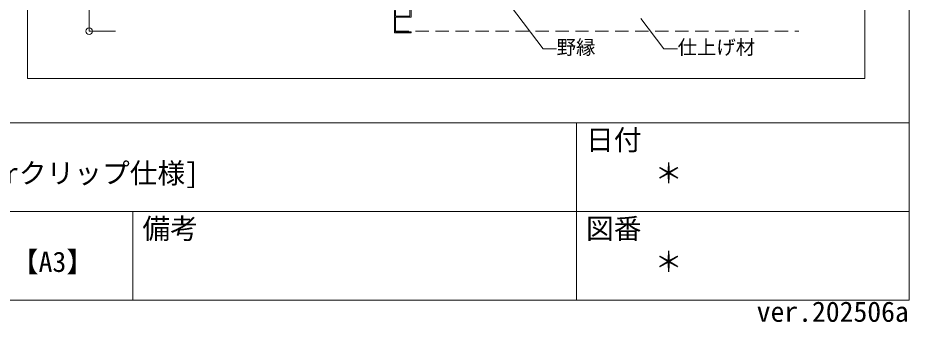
# Model space of a CAD drawing. Units: millimetres on the paper, enlarged 40 times, with parts at other scales. Extents: x -7800 to 7800, y -5387 to 5300.
# Drawn here: x 4585 to 7800, y -5379 to -4281 of the extents above; entities that cross this region are included whole.
import ezdxf
from ezdxf.enums import TextEntityAlignment as Align

# ---------------------------------------------------------------- set-up
doc = ezdxf.new("R2010")
doc.units = ezdxf.units.MM
doc.header["$LTSCALE"] = 40
doc.header["$PDMODE"] = 32
doc.header["$PDSIZE"] = 24
doc.linetypes.add('DASHED1', pattern=[1.8, 1.2, -0.6])
doc.linetypes.add('DASHED2', pattern=[3, 2, -1])
for name, color, linetype, lineweight in [('4-5_寸法', 4, 'Continuous', 9), ('4-6_文字', 7, 'Continuous', 18), ('4-B_補強金具・金具・その他', 3, 'DASHED2', 18), ('4-D_パネル', 4, 'DASHED1', 9), ('F-3_野縁', 3, 'Continuous', 18)]:
    doc.layers.add(name, color=color, linetype=linetype, lineweight=lineweight)
doc.layers.add('F-6_文字', color=7, linetype='Continuous')
doc.styles.add('ＭＳ ゴシック', font='')
doc.styles.get('ＭＳ ゴシック').set_extended_font_data('MS Gothic')

msp = doc.modelspace()

# ---------------------------------------------------------------- linework, layer by layer
at = {"layer": '4-5_寸法'}
for p, q in [((4842.35, -3118.58), (4842.35, -4328.58)), ((4842.35, -4328.58), (4937.53, -4328.58))]:
    msp.add_line(p, q, dxfattribs=at)
at = {"layer": '4-5_寸法', "color": 7}
msp.add_point((4842.35, -4328.58), dxfattribs=at)
at = {"layer": '4-6_文字'}
for p, q in [((6362.54, -4237.25), (6479.33, -4392.97)), ((6479.33, -4392.97), (6528.44, -4392.97))]:
    msp.add_line(p, q, dxfattribs=at)
msp.add_lwpolyline([(6832.53, -4282.46), (6915.42, -4392.97), (6964.53, -4392.97)], dxfattribs=at)
at = {"layer": '4-B_補強金具・金具・その他', "linetype": 'Continuous'}
msp.add_lwpolyline([(5999.37, -4178.58), (6003.37, -4178.58), (6003.37, -4278.58), (5947.37, -4278.58), (5947.37, -4330.58), (6003.37, -4330.58), (6003.37, -4334.58), (5943.37, -4334.58), (5943.37, -4254.58), (5947.37, -4254.58), (5947.37, -4274.58), (5999.37, -4274.58)], close=True, dxfattribs=at)
at = {"layer": '4-D_パネル'}
msp.add_line((5947.91, -4328.58), (7401.89, -4328.58), dxfattribs=at)
at = {"layer": 'F-3_野縁'}
for p, q in [((4620.41, -2115.96), (4620.41, -4500)), ((7640, -2115.96), (7640, -4397.82)), ((7640, -4397.82), (7640, -4500)), ((4620.41, -4500), (7640, -4500)), ((-7800, -4660), (7800, -4660)), ((-7800, -5300), (7800, -5300))]:
    msp.add_line(p, q, dxfattribs=at)
at = {"layer": 'F-3_野縁', "color": 7}
for p, q in [((6600, -4660), (6600, -5300)), ((400, -4980), (7800, -4980)), ((5000, -4980), (5000, -5300)), ((5000, -4980), (5000, -5300))]:
    msp.add_line(p, q, dxfattribs=at)
at = {"layer": 'F-3_野縁'}
msp.add_lwpolyline([(-7800, 5300), (7800, 5300), (7800, -5300)], dxfattribs=at)

# ---------------------------------------------------------------- texts
at = {"layer": '4-6_文字', "style": 'ＭＳ ゴシック'}
for s, p in [('野縁', (6528.44, -4427.97)), ('仕上げ材', (6964.53, -4427.97))]:
    msp.add_text(s, height=51.32, dxfattribs=at).set_placement(p, align=Align.BOTTOM_LEFT)
at = {"layer": 'F-6_文字', "style": 'ＭＳ ゴシック'}
for s, p in [('日付', (6634.51, -4780)), ('耐震Power天井（強化）[Powerクリップ仕様]', (3240, -4900)), ('＊', (6882.51, -4900)), ('備考', (5034.51, -5100)), ('図番', (6634.51, -5100)), ('【A3】', (4560, -5220)), ('＊', (6882.51, -5220)), ('ver.202506a', (7250, -5400))]:
    msp.add_text(s, height=73.31, dxfattribs=at).set_placement(p, align=Align.BOTTOM_LEFT)

doc.saveas('drawing.dxf')
